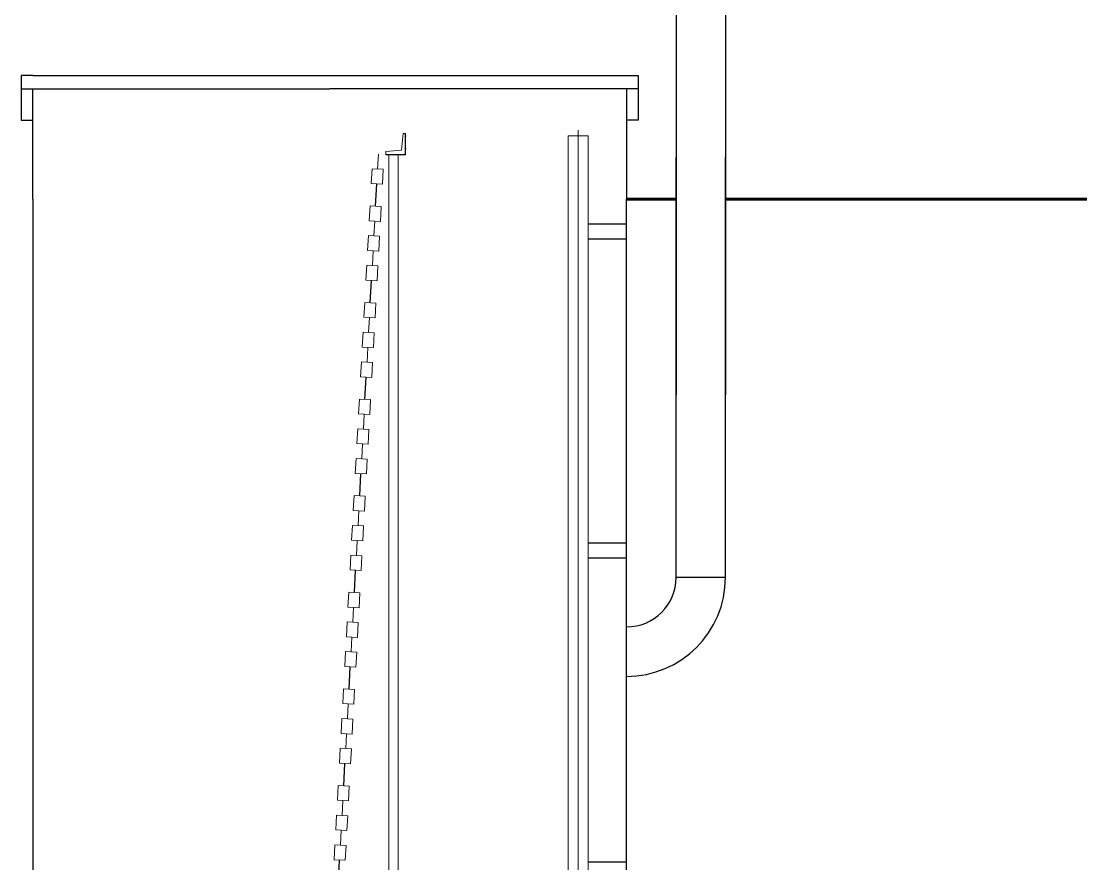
# Model space of a CAD drawing. Header units: millimetres. Extents: x -4088 to 6623, y 1042 to 22276.
# Drawn here: x 2461 to 6623, y 9703 to 12996 of the extents above; entities that cross this region are included whole.
import ezdxf

# ---------------------------------------------------------------- set-up
doc = ezdxf.new("R2010")
doc.units = ezdxf.units.MM
for name, pattern in [('CENTER', [7, 4, -1, 1, -1]), ('DASHED', [0.75, 0.5, -0.25]), ('K5LT_BASIC', [0]), ('осевая2', [28.574999999999996, 19.05, -3.174999999999999, 3.174999999999999, -3.174999999999999])]:
    doc.linetypes.add(name, pattern=pattern)
for name, color, linetype, lineweight in [('AM_0', 7, 'Continuous', 50), ('AM_7', 4, 'CENTER', 20), ('AM_9', 6, 'DASHED', 25)]:
    doc.layers.add(name, color=color, linetype=linetype, lineweight=lineweight)
doc.layers.add('Системный слой', color=7, linetype='Continuous')

msp = doc.modelspace()

# ---------------------------------------------------------------- linework, layer by layer
at = {"color": 7, "lineweight": 30, "ltscale": 20}
for p, q in [((5018.612874403711, 14063.29393476631), (5018.612874403711, 11535.9511757015)), ((5211.879985974185, 14063.29393476631), (5211.879985973959, 11535.9511757015)), ((5018.612874403485, 10821.83163240822), (5018.612874403711, 12464.60208075726)), ((5211.879985973959, 10821.83163240822), (5211.879985973959, 12464.60208075726))]:
    msp.add_line(p, q, dxfattribs=at)
at = {"lineweight": 30}
for p, q in [((2506.140423986752, 12783.32107724666), (2460.824435123268, 12783.32107724666)), ((2460.824435123268, 12783.32107724666), (2460.824435123268, 12608.85633745774)), ((2506.140423986752, 12783.32107724666), (4825.345762833123, 12783.32107724666)), ((4825.345762833349, 12783.32107724666), (4870.661751696832, 12783.32107724666)), ((4870.661751696832, 12783.32107724666), (4870.661751696832, 12608.85633745774)), ((2460.824435123268, 12731.31104565807), (3665.74309341005, 12731.31104565807)), ((2506.140423986752, 12300.15329832048), (2506.140423986752, 12731.31104565807)), ((4870.661751696832, 12731.31104565807), (3665.74309341005, 12731.31104565807)), ((4825.345762833123, 12731.31104565807), (4825.345762833123, 12300.15329832048)), ((2460.824435123268, 12608.85633745774), (2506.140423986752, 12608.85633745774)), ((4870.661751696832, 12608.85633745774), (4825.345762833349, 12608.85633745774)), ((2506.140423986752, 12300.15329832048), (2506.140423986752, 8434.811066910986)), ((4825.345762833011, 9673.473754972973), (4825.345762833123, 12300.15329832048))]:
    msp.add_line(p, q, dxfattribs=at)
at = {"color": 7, "linetype": 'осевая2', "lineweight": 15, "ltscale": 0.1}
msp.add_line((4636.333609883926, 5535.804393353867), (4636.333609884488, 12570.98323838782), dxfattribs=at)
at = {"color": 7, "lineweight": 15, "ltscale": 20}
for p, q in [((4597.680187570619, 5535.804393353867), (4597.680187570282, 12547.6643896235)), ((4674.987032198584, 12547.66438962339), (4674.987032198471, 5535.804393353867))]:
    msp.add_line(p, q, dxfattribs=at)
at = {"lineweight": 18}
msp.add_line((4674.987032198584, 12547.66438962339), (4597.680187570282, 12547.6643896235), dxfattribs=at)
at = {"lineweight": 60}
for p, q in [((4825.345762833123, 12300.15329832048), (5018.612874403711, 12300.15329832048)), ((5211.879985973959, 12300.15329832048), (6623.027221670965, 12300.15329832048))]:
    msp.add_line(p, q, dxfattribs=at)
at = {"ltscale": 10}
for p, q in [((4674.987032198584, 12203.64011188494), (4825.345762833123, 12203.64011188494)), ((4674.987032198584, 12145.6599784138), (4825.345762833123, 12145.6599784138)), ((4674.987032198584, 10956.88895976334), (4825.345762833123, 10956.88895976334)), ((4674.987032198584, 10898.9088262922), (4825.345762833123, 10898.9088262922)), ((4674.987032198471, 9710.137807641746), (4825.345762833011, 9710.137807641746))]:
    msp.add_line(p, q, dxfattribs=at)
at = {"linetype": 'ByBlock', "lineweight": 30, "ltscale": 20}
msp.add_line((5211.879985973959, 10821.83163240822), (5018.612874403485, 10821.83163240822), dxfattribs=at)
for radius in [193.2671115704747, 386.5342231409495]:
    msp.add_arc((4825.345762833011, 10821.83163240822), radius, 270, 0, dxfattribs=at)
at = {"layer": 'AM_0', "lineweight": 13}
for p, q in [((3946.489222367693, 12491.78620096966), (3952.236769949519, 12557.48097044357)), ((3952.236769949519, 12557.48097044357), (3961.434165921404, 12557.48097044357)), ((3961.434165921404, 12473.16001261998), (3961.434165921404, 12557.48097044357)), ((3884.445465300009, 12486.35807558371), (3946.489222367693, 12491.78620096966)), ((3884.445465300009, 12486.35807558371), (3884.445465300009, 12473.16001261998)), ((3884.445465300009, 12475.35968978062), (3961.434165921404, 12475.35968978062)), ((3884.445465300009, 12473.16001261998), (3961.434165921404, 12473.16001261998)), ((3897.276915403405, 12473.16001261998), (3897.276915403405, 6018.25701089069)), ((3932.471749972974, 12473.16001261998), (3932.471749972974, 6018.266917248446))]:
    msp.add_line(p, q, dxfattribs=at)
at = {"layer": 'AM_7', "lineweight": 13}
for p, q in [((3960.151020910862, 12547.94903608091), (3964.183762372037, 12547.94903608091)), ((3960.151020910862, 12496.62323566659), (3964.183762372037, 12496.62323566659))]:
    msp.add_line(p, q, dxfattribs=at)
at = {"layer": 'AM_9', "lineweight": 13}
for p, q in [((3960.334327340972, 12557.48097044357), (3960.334327340972, 12475.35968978062)), ((3961.434165921404, 12552.16508397202), (3960.334327340972, 12552.16508397202)), ((3960.334327340972, 12543.73298818968), (3961.434165921404, 12543.73298818968)), ((3961.434165921404, 12500.83928355776), (3960.334327340972, 12500.83928355776)), ((3960.334327340972, 12492.40718777542), (3961.434165921404, 12492.40718777542))]:
    msp.add_line(p, q, dxfattribs=at)
at = {"layer": 'Системный слой', "linetype": 'K5LT_BASIC', "lineweight": 13}
for p, q in [((3856.144490648376, 12476.3248935725), (3852.945433206141, 12418.23875448064)), ((3866.780486080054, 12271.8562608867), (3823.215881761351, 12274.2555539686)), ((3841.799126477905, 12214.96976833579), (3838.600069035558, 12156.88362924392)), ((3835.401011593098, 12098.79749015195), (3832.201954150976, 12040.7113510602)), ((3846.037007024776, 11894.32885746626), (3802.472402706073, 11896.72815054816)), ((3821.05564742274, 11837.44236491535), (3817.856589980393, 11779.35622582348)), ((3814.657532537932, 11721.27008673162), (3811.458475095586, 11663.18394763975)), ((3825.293527969385, 11516.80145404587), (3781.728923650797, 11519.20074712772)), ((3800.312168367574, 11459.9149614949), (3797.113110925002, 11401.82882240304)), ((3793.914053482542, 11343.74268331106), (3790.714996040421, 11285.65654421931)), ((3804.55004891422, 11139.27405062538), (3760.985444595519, 11141.67334370728)), ((3779.568689312184, 11082.38755807446), (3776.369631869724, 11024.30141898266)), ((3773.170574427264, 10966.21527989062), (3769.971516985143, 10908.12914079887)), ((3783.806569858829, 10761.74664720493), (3740.241965540354, 10764.14594028684)), ((3758.825210256906, 10704.86015465397), (3755.626152814335, 10646.77401556216)), ((3752.427095371876, 10588.68787647018), (3749.228037929752, 10530.60173737837)), ((3763.063090803664, 10384.21924378449), (3719.49848648485, 10386.61853686634)), ((3738.081731201628, 10327.33275123358), (3734.882673759168, 10269.24661214171)), ((3731.68361631671, 10211.16047304979), (3728.484558874587, 10153.07433395793)), ((3742.319611748273, 10006.69184036405), (3698.755007429685, 10009.09113344584)), ((3717.338252146463, 9949.805347813082), (3714.139194703892, 9891.719208721275)), ((3710.940137261432, 9833.6330696293), (3707.741079819422, 9775.546930537492))]:
    msp.add_line(p, q, dxfattribs=at)
at = {"layer": 'Системный слой'}
for p, q in [((3844.998183920591, 12273.05590742777), (3849.746375763569, 12360.15261538877)), ((3824.254704865312, 11895.52850400732), (3829.002896708291, 11982.62521196833)), ((3803.511225809922, 11518.00110058688), (3808.259417653126, 11605.09780854783)), ((3782.767746754531, 11140.47369716644), (3787.515938597848, 11227.57040512739)), ((3762.024267699479, 10762.946293746), (3766.77245954257, 10850.04300170689)), ((3741.2807886442, 10385.41889032556), (3746.028980487068, 10472.51559828651)), ((3720.537309588923, 10007.89148690511), (3725.28550143179, 10094.98819486607)), ((3699.793830533645, 9630.364083484617), (3704.542022376625, 9717.460791445574))]:
    msp.add_line(p, q, dxfattribs=at)
at = {"layer": 'Системный слой', "linetype": 'K5LT_BASIC', "lineweight": 13}
for points in [[(3871.528677922919, 12358.95296884782), (3874.727735365379, 12417.03910793969), (3831.163131046453, 12419.43840102159), (3827.964073604331, 12361.35226192961)], [(3857.183313752899, 12097.59784361122), (3860.382371195134, 12155.68398270308), (3816.817766875982, 12158.08327578476), (3813.618709433298, 12099.99713669301)], [(3850.785198867529, 11981.42556542738), (3853.984256310101, 12039.51170451925), (3810.419651991063, 12041.91099760126), (3807.220594549053, 11983.82485850923)], [(3836.439834697621, 11720.07044019067), (3839.638892139743, 11778.15657928264), (3796.074287820817, 11780.55587236438), (3792.875230378133, 11722.46973327257)], [(3830.041719812363, 11603.89816200694), (3833.240777254711, 11661.9843010988), (3789.676172935787, 11664.38359418082), (3786.477115493663, 11606.29745508873)], [(3815.696355642231, 11342.54303677034), (3818.895413084465, 11400.6291758622), (3775.330808765426, 11403.02846894388), (3772.131751322743, 11344.94232985213)], [(3809.298240756974, 11226.37075858644), (3812.497298199545, 11284.45689767836), (3768.932693880619, 11286.85619076038), (3765.733636438497, 11228.77005166829)], [(3794.952876587065, 10965.01563334978), (3798.151934029187, 11023.10177244176), (3754.587329710374, 11025.50106552344), (3751.388272267464, 10967.41492643169)], [(3788.55476170192, 10848.84335516606), (3791.753819144267, 10906.92949425792), (3748.189214825343, 10909.32878733988), (3744.990157383219, 10851.24264824784)], [(3774.209397531788, 10587.48822992934), (3777.408454973909, 10645.57436902132), (3733.843850655096, 10647.973662103), (3730.644793212186, 10589.88752301119)], [(3767.811282646532, 10471.31595174561), (3771.010340089102, 10529.40209083748), (3727.445735770065, 10531.80138391938), (3724.246678327829, 10473.7152448274)], [(3753.46591847651, 10209.9608265089), (3756.664975918631, 10268.04696560088), (3713.100371599707, 10270.44625868255), (3709.901314156796, 10212.3601195908)], [(3747.067803591367, 10093.78854832512), (3750.266861033713, 10151.87468741704), (3706.7022567149, 10154.27398049894), (3703.503199272553, 10096.18784140696)], [(3732.722439421232, 9832.433423088461), (3735.921496863355, 9890.519562180438), (3692.356892544316, 9892.918855262113), (3689.157835101631, 9834.83271617025)], [(3726.324324535975, 9716.261144904676), (3729.523381978435, 9774.347283996542), (3685.958777659396, 9776.746577078498), (3682.759720217275, 9718.660437986524)]]:
    msp.add_lwpolyline(points, close=True, dxfattribs=at)
for points in [[(3823.215881761351, 12274.2555539686), (3820.016824318667, 12216.16941487679), (3863.581428637368, 12213.77012179495), (3866.780486080054, 12271.8562608867)], [(3802.472402706073, 11896.72815054816), (3799.273345263164, 11838.64201145635), (3842.837949582203, 11836.24271837451), (3846.037007024776, 11894.32885746626)], [(3781.728923650797, 11519.20074712772), (3778.529866207999, 11461.11460803591), (3822.094470526925, 11458.71531495401), (3825.293527969385, 11516.80145404587)], [(3760.985444595519, 11141.67334370728), (3757.786387152721, 11083.58720461541), (3801.350991471647, 11081.18791153362), (3804.55004891422, 11139.27405062538)], [(3740.241965540354, 10764.14594028684), (3737.042908097556, 10706.05980119497), (3780.607512416482, 10703.66050811313), (3783.806569858829, 10761.74664720493)], [(3719.49848648485, 10386.61853686634), (3716.299429042165, 10328.53239777453), (3759.864033361204, 10326.13310469268), (3763.063090803664, 10384.21924378449)], [(3698.755007429685, 10009.09113344584), (3695.555949986889, 9951.004994354089), (3739.120554305813, 9948.605701272189), (3742.319611748273, 10006.69184036405)]]:
    msp.add_lwpolyline(points, dxfattribs=at)

doc.saveas('drawing.dxf')
